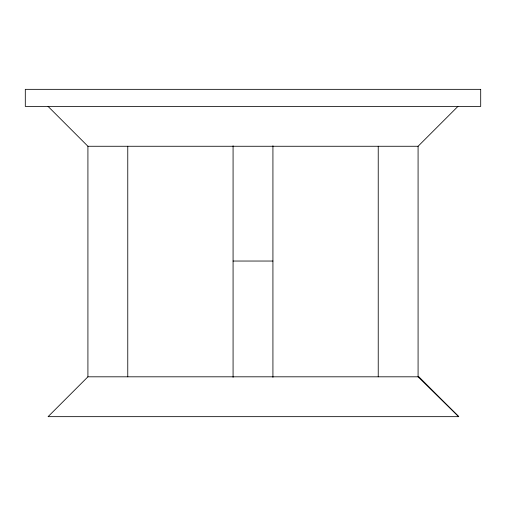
<?xml version="1.0" encoding="UTF-8"?>
<svg xmlns="http://www.w3.org/2000/svg" width="506" height="506" viewBox="0 0 506 506"><rect width="100%" height="100%" fill="white"/><g stroke="black" fill="none" stroke-linecap="round" stroke-linejoin="round"><path stroke-width="0.76" d="M87.917 376.812L48.07 416.659L458.733 416.659L418.886 376.812L87.917 376.812L87.917 146.266L48.07 106.418M87.917 146.266L418.082 146.266L457.93 106.418M233.076 261.039L272.924 261.039M458.733 416.659L418.082 376.812L418.082 146.266M378.235 146.266L378.235 376.812M272.924 145.785L272.924 377.331M233.076 145.785L233.076 377.331M127.765 146.266L127.765 376.812M480.7 89.341L25.3 89.341L25.3 106.418L480.7 106.418L480.7 89.341"/></g></svg>
